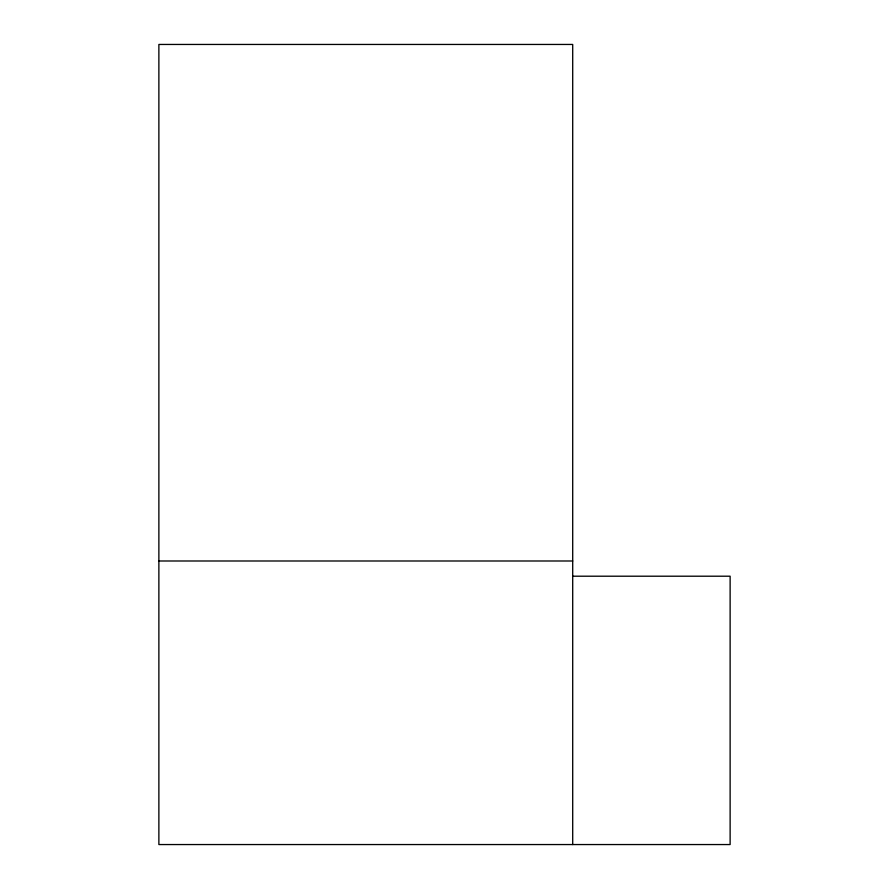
<?xml version="1.0" encoding="UTF-8"?>
<svg xmlns="http://www.w3.org/2000/svg" width="889" height="889" viewBox="0 0 889 889"><rect width="100%" height="100%" fill="white"/><g stroke="black" fill="none" stroke-linecap="round" stroke-linejoin="round"><path stroke-width="1.33" d="M158.875 560.992L572.705 560.992M572.705 576.205L730.125 576.205L730.125 844.55L158.875 844.55L158.875 44.45L572.705 44.45L572.705 844.55"/></g></svg>
